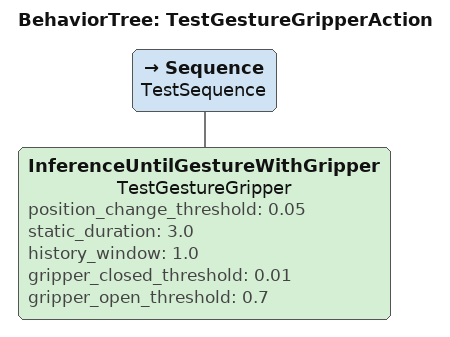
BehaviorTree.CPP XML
<?xml version="1.0" encoding="UTF-8"?>
<root BTCPP_format="3" main_tree_to_execute="TestGestureGripperAction">
  <BehaviorTree ID="TestGestureGripperAction">
    <Sequence name="TestSequence">
      <InferenceUntilGestureWithGripper name="TestGestureGripper"
        position_change_threshold="0.05"
        static_duration="3.0"
        history_window="1.0"
        gripper_closed_threshold="0.01"
        gripper_open_threshold="0.7"/>
    </Sequence>
  </BehaviorTree>
</root>
